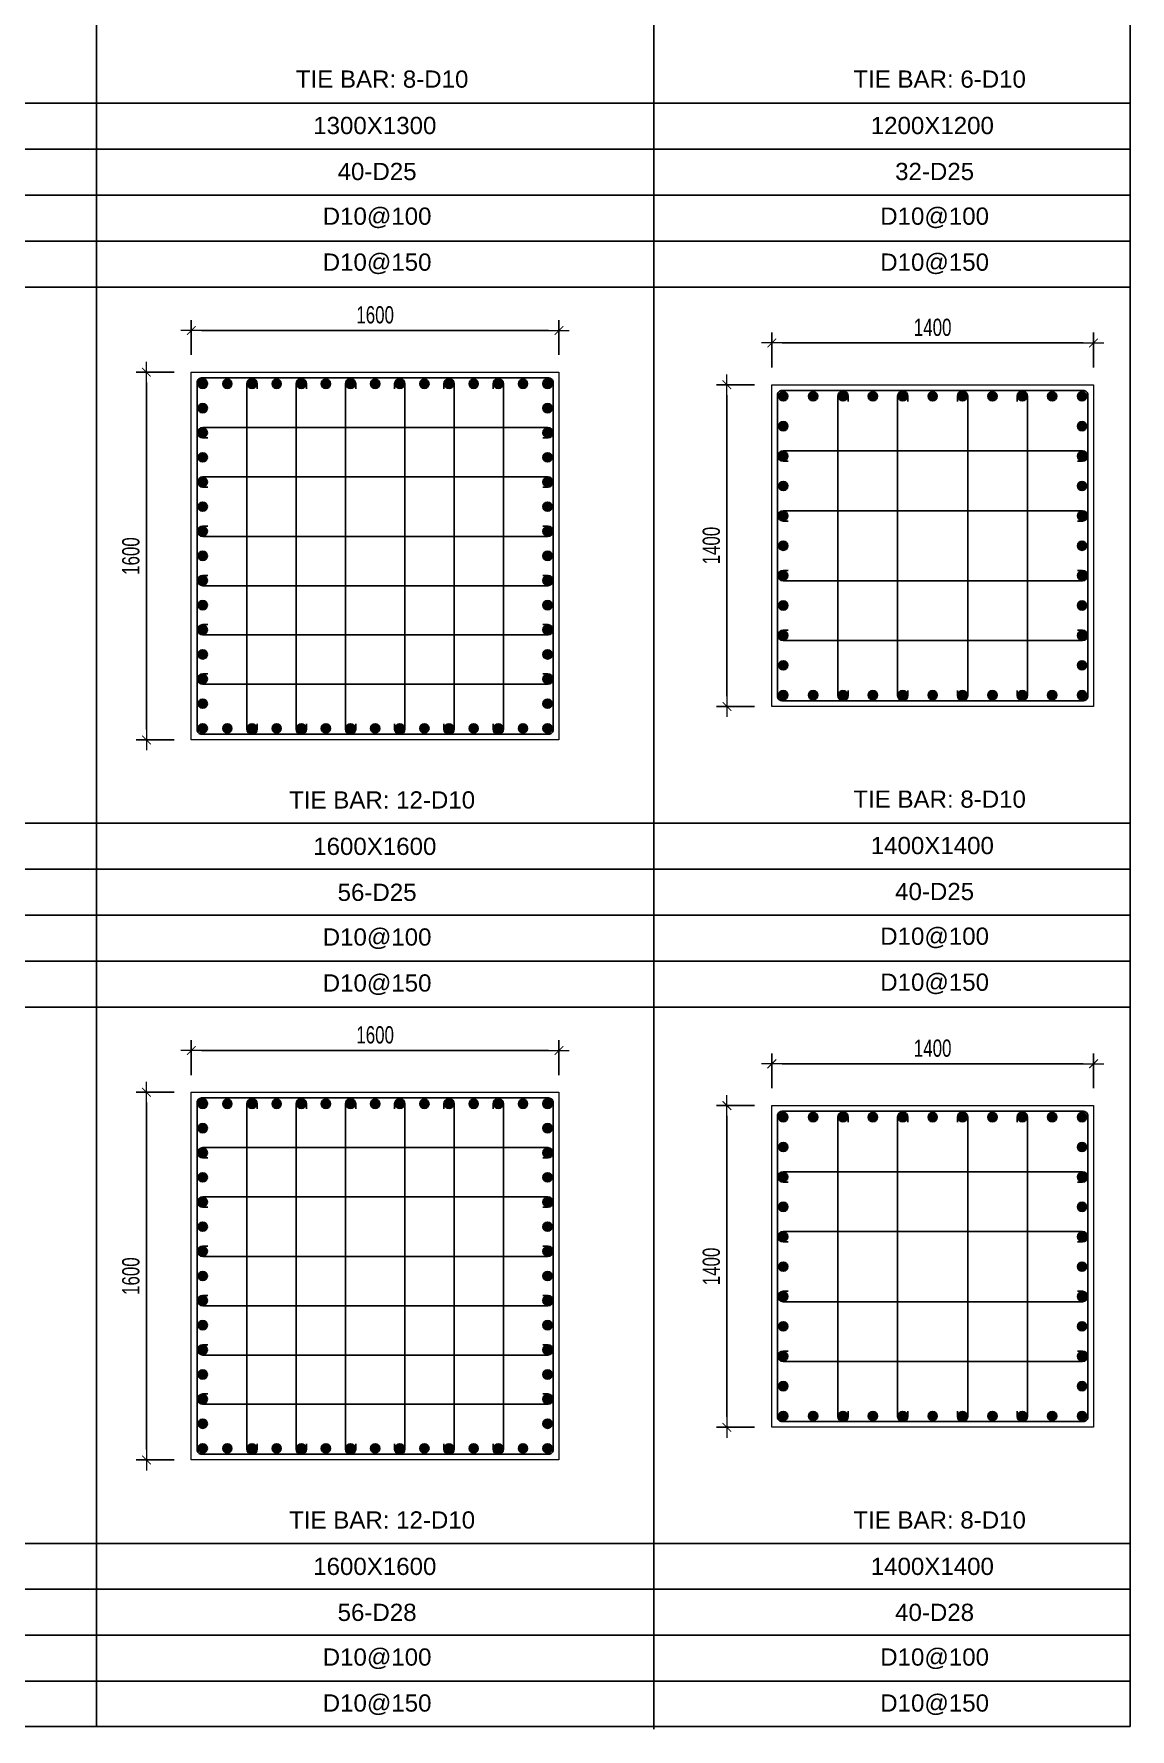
# Model space of a CAD drawing. Header units: millimetres. Extents: x 61878 to 380960, y -19809 to 191918.
# Drawn here: x 347031 to 351801, y 86293 to 93668 of the extents above; entities that cross this region are included whole.
import ezdxf
from ezdxf.enums import TextEntityAlignment as Align

# ---------------------------------------------------------------- set-up
doc = ezdxf.new("R2010")
doc.units = ezdxf.units.MM
doc.linetypes.add('CENTER2', pattern=[1.125, 0.75, -0.125, 0.125, -0.125])
doc.layers.get('Defpoints').update_dxf_attribs({"color": 151, "lineweight": 9})
for name, color, linetype in [('2', 2, 'Continuous'), ('CEN', 1, 'CENTER2'), ('STL', 3, 'Continuous'), ('TIT1', 3, 'Continuous')]:
    doc.layers.add(name, color=color, linetype=linetype)
doc.layers.add('NDC_S_CONTINUOUS', color=3, linetype='Continuous', lineweight=20)
doc.layers.add('NDC_S_DIM', color=1, linetype='Continuous', lineweight=15)
doc.styles.add('NDC_ARIAL', font='arial.ttf', dxfattribs={"width": 0.85})
doc.styles.add('NDC_DIM', font='', dxfattribs={"width": 0.75})
doc.styles.get('NDC_DIM').set_extended_font_data('Dotum')
doc.dimstyles.new('NDC_dim_30', dxfattribs={"dimscale": 30, "dimtxt": 2.5, "dimasz": 1.5, "dimexe": 1.5, "dimexo": 2.5, "dimgap": 1, "dimtad": 1, "dimdec": 0, "dimzin": 0, "dimdsep": 46, "dimtxsty": 'NDC_DIM', "dimblk": 'DIMMARK', "dimcen": 0.09, "dimdle": 1.2, "dimclrd": 1, "dimclre": 1, "dimclrt": 3, "dimadec": 0, "dimazin": 0, "dimtfac": 1, "dimtdec": 0, "dimtix": 1, "dimtofl": 0, "dimtmove": 0, "dimatfit": 3, "dimfxl": 8, "dimfxlon": 1, "dimtolj": 1, "dimtzin": 0, "dimarcsym": 0})

# ---------------------------------------------------------------- blocks, each defined once
blk = doc.blocks.new('DIMMARK')
at = {"layer": 'NDC_S_DIM', "color": 1}
blk.add_line((-1.5, 0), (1, 0), dxfattribs=at)
at = {"layer": 'NDC_S_DIM', "color": 2, "const_width": 0.1}
blk.add_lwpolyline([(-0.42, -0.42), (0.42, 0.42)], dxfattribs=at)
blk = doc.blocks.new('*D1208')
at = {"layer": 'Defpoints', "color": 0, "ltscale": 40, "transparency": 16777216}
for p in [(349316.1, 89245.3), (347716.1, 89063.7), (349316.1, 89063.7)]:
    blk.add_point(p, dxfattribs=at)
at = {"layer": 'NDC_S_DIM', "color": 1, "lineweight": -2, "ltscale": 40, "transparency": 16777216}
for p, q in [((347716.1, 89138.7), (347716.1, 89290.3)), ((347761.1, 89245.3), (349271.1, 89245.3)), ((349316.1, 89138.7), (349316.1, 89290.3))]:
    blk.add_line(p, q, dxfattribs=at)
at = {"layer": 'NDC_S_DIM', "color": 1, "lineweight": -2, "ltscale": 40, "transparency": 16777216, "xscale": 45, "yscale": 45, "zscale": 45, "rotation": 180}
blk.add_blockref('DIMMARK', (347716.1, 89245.3), dxfattribs=at)
at = {"layer": 'NDC_S_DIM', "color": 1, "lineweight": -2, "ltscale": 40, "transparency": 16777216, "xscale": 45, "yscale": 45, "zscale": 45}
blk.add_blockref('DIMMARK', (349316.1, 89245.3), dxfattribs=at)
at = {"layer": 'NDC_S_DIM', "color": 3, "ltscale": 40, "transparency": 16777216, "insert": (348516.1, 89312.9), "char_height": 75, "attachment_point": 5, "style": 'NDC_DIM'}
blk.add_mtext('\\A1;1600', dxfattribs=at)
blk = doc.blocks.new('8')
at = {"layer": '2'}
blk.add_hatch(color=256, dxfattribs=at).paths.add_polyline_path([(20, 0, 0.386127), (1.9, 19.9), (-1.9, 19.9, 0.386127), (-20, 0, 1)])
blk.add_circle((0, 0), 20, dxfattribs=at)
blk = doc.blocks.new('5')
at = {"layer": 'CEN', "rotation": 180}
blk.add_blockref('8', (0, 0), dxfattribs=at)
blk = doc.blocks.new('*U1193')
at = {"layer": 'STL', "xscale": -1, "rotation": 270}
blk.add_blockref('5', (0, 0), dxfattribs=at)
blk = doc.blocks.new('*U1194')
at = {"layer": 'NDC_S_DIM', "color": 0, "linetype": 'ByBlock', "lineweight": -2, "transparency": 16777216}
for p in [(308769.8, 80184.3), (308877, 80184.3), (308984.2, 80184.3), (309091.4, 80184.3), (309198.6, 80184.3), (309305.7, 80184.3), (309412.9, 80184.3), (309520.1, 80184.3), (309627.3, 80184.3), (309734.4, 80184.3), (309841.6, 80184.3), (309948.8, 80184.3), (310056, 80184.3), (310163.1, 80184.3), (310270.3, 80184.3)]:
    blk.add_blockref('*U1193', p, dxfattribs=at)
blk = doc.blocks.new('*U1195')
at = {"layer": 'STL', "xscale": -1, "rotation": 270}
blk.add_blockref('5', (0, 0), dxfattribs=at)
blk = doc.blocks.new('*U1196')
at = {"layer": 'NDC_S_DIM', "color": 0, "linetype": 'ByBlock', "lineweight": -2, "transparency": 16777216}
for p in [(308769.8, 80184.3), (308877, 80184.3), (308984.2, 80184.3), (309091.4, 80184.3), (309198.6, 80184.3), (309305.7, 80184.3), (309412.9, 80184.3), (309520.1, 80184.3), (309627.3, 80184.3), (309734.4, 80184.3), (309841.6, 80184.3), (309948.8, 80184.3), (310056, 80184.3), (310163.1, 80184.3), (310270.3, 80184.3)]:
    blk.add_blockref('*U1195', p, dxfattribs=at)
blk = doc.blocks.new('*U1197')
at = {"layer": 'STL', "xscale": -1, "rotation": 270}
blk.add_blockref('5', (0, 0), dxfattribs=at)
blk = doc.blocks.new('*U1198')
at = {"layer": 'NDC_S_DIM', "color": 0, "linetype": 'ByBlock', "lineweight": -2, "transparency": 16777216}
for p in [(308769.8, 80184.3), (308877, 80184.3), (308984.2, 80184.3), (309091.4, 80184.3), (309198.6, 80184.3), (309305.7, 80184.3), (309412.9, 80184.3), (309520.1, 80184.3), (309627.3, 80184.3), (309734.4, 80184.3), (309841.6, 80184.3), (309948.8, 80184.3), (310056, 80184.3), (310163.1, 80184.3), (310270.3, 80184.3)]:
    blk.add_blockref('*U1197', p, dxfattribs=at)
blk = doc.blocks.new('*U1199')
at = {"layer": 'STL', "xscale": -1, "rotation": 270}
blk.add_blockref('5', (0, 0), dxfattribs=at)
blk = doc.blocks.new('*U1200')
at = {"layer": 'NDC_S_DIM', "color": 0, "linetype": 'ByBlock', "lineweight": -2, "transparency": 16777216}
for p in [(308769.8, 80184.3), (308877, 80184.3), (308984.2, 80184.3), (309091.4, 80184.3), (309198.6, 80184.3), (309305.7, 80184.3), (309412.9, 80184.3), (309520.1, 80184.3), (309627.3, 80184.3), (309734.4, 80184.3), (309841.6, 80184.3), (309948.8, 80184.3), (310056, 80184.3), (310163.1, 80184.3), (310270.3, 80184.3)]:
    blk.add_blockref('*U1199', p, dxfattribs=at)
blk = doc.blocks.new('*D1205')
at = {"layer": 'Defpoints', "color": 0, "ltscale": 40, "transparency": 16777216}
for p in [(349316.1, 92378), (347716.1, 92196.4), (349316.1, 92196.4)]:
    blk.add_point(p, dxfattribs=at)
at = {"layer": 'NDC_S_DIM', "color": 1, "lineweight": -2, "ltscale": 40, "transparency": 16777216}
for p, q in [((347716.1, 92271.4), (347716.1, 92423)), ((349316.1, 92271.4), (349316.1, 92423)), ((347761.1, 92378), (349271.1, 92378))]:
    blk.add_line(p, q, dxfattribs=at)
at = {"layer": 'NDC_S_DIM', "color": 1, "lineweight": -2, "ltscale": 40, "transparency": 16777216, "xscale": 45, "yscale": 45, "zscale": 45, "rotation": 180}
blk.add_blockref('DIMMARK', (347716.1, 92378), dxfattribs=at)
at = {"layer": 'NDC_S_DIM', "color": 1, "lineweight": -2, "ltscale": 40, "transparency": 16777216, "xscale": 45, "yscale": 45, "zscale": 45}
blk.add_blockref('DIMMARK', (349316.1, 92378), dxfattribs=at)
at = {"layer": 'NDC_S_DIM', "color": 3, "ltscale": 40, "transparency": 16777216, "insert": (348516.1, 92445.6), "char_height": 75, "attachment_point": 5, "style": 'NDC_DIM'}
blk.add_mtext('\\A1;1600', dxfattribs=at)
blk = doc.blocks.new('*U1188')
at = {"layer": 'STL', "xscale": -1, "rotation": 270}
blk.add_blockref('5', (0, 0), dxfattribs=at)
blk = doc.blocks.new('*U1189')
at = {"layer": 'NDC_S_DIM', "color": 0, "linetype": 'ByBlock', "lineweight": -2, "transparency": 16777216}
for p in [(308769.8, 80184.3), (308877, 80184.3), (308984.2, 80184.3), (309091.4, 80184.3), (309198.6, 80184.3), (309305.7, 80184.3), (309412.9, 80184.3), (309520.1, 80184.3), (309627.3, 80184.3), (309734.4, 80184.3), (309841.6, 80184.3), (309948.8, 80184.3), (310056, 80184.3), (310163.1, 80184.3), (310270.3, 80184.3)]:
    blk.add_blockref('*U1188', p, dxfattribs=at)
blk = doc.blocks.new('*U1190')
at = {"layer": 'STL', "xscale": -1, "rotation": 270}
blk.add_blockref('5', (0, 0), dxfattribs=at)
blk = doc.blocks.new('*U1191')
at = {"layer": 'NDC_S_DIM', "color": 0, "linetype": 'ByBlock', "lineweight": -2, "transparency": 16777216}
for p in [(308769.8, 80184.3), (308877, 80184.3), (308984.2, 80184.3), (309091.4, 80184.3), (309198.6, 80184.3), (309305.7, 80184.3), (309412.9, 80184.3), (309520.1, 80184.3), (309627.3, 80184.3), (309734.4, 80184.3), (309841.6, 80184.3), (309948.8, 80184.3), (310056, 80184.3), (310163.1, 80184.3), (310270.3, 80184.3)]:
    blk.add_blockref('*U1190', p, dxfattribs=at)
blk = doc.blocks.new('*U1184')
at = {"layer": 'STL', "xscale": -1, "rotation": 270}
blk.add_blockref('5', (0, 0), dxfattribs=at)
blk = doc.blocks.new('*U1185')
at = {"layer": 'NDC_S_DIM', "color": 0, "linetype": 'ByBlock', "lineweight": -2, "transparency": 16777216}
for p in [(308769.8, 80184.3), (308877, 80184.3), (308984.2, 80184.3), (309091.4, 80184.3), (309198.6, 80184.3), (309305.7, 80184.3), (309412.9, 80184.3), (309520.1, 80184.3), (309627.3, 80184.3), (309734.4, 80184.3), (309841.6, 80184.3), (309948.8, 80184.3), (310056, 80184.3), (310163.1, 80184.3), (310270.3, 80184.3)]:
    blk.add_blockref('*U1184', p, dxfattribs=at)
blk = doc.blocks.new('*U1186')
at = {"layer": 'STL', "xscale": -1, "rotation": 270}
blk.add_blockref('5', (0, 0), dxfattribs=at)
blk = doc.blocks.new('*U1187')
at = {"layer": 'NDC_S_DIM', "color": 0, "linetype": 'ByBlock', "lineweight": -2, "transparency": 16777216}
for p in [(308769.8, 80184.3), (308877, 80184.3), (308984.2, 80184.3), (309091.4, 80184.3), (309198.6, 80184.3), (309305.7, 80184.3), (309412.9, 80184.3), (309520.1, 80184.3), (309627.3, 80184.3), (309734.4, 80184.3), (309841.6, 80184.3), (309948.8, 80184.3), (310056, 80184.3), (310163.1, 80184.3), (310270.3, 80184.3)]:
    blk.add_blockref('*U1186', p, dxfattribs=at)
blk = doc.blocks.new('*D1210')
at = {"layer": 'Defpoints', "color": 0, "ltscale": 40, "transparency": 16777216}
for p in [(347716.1, 92196.4), (347520.8, 90596.4), (347716.1, 90596.4)]:
    blk.add_point(p, dxfattribs=at)
at = {"layer": 'NDC_S_DIM', "color": 1, "lineweight": -2, "ltscale": 40, "transparency": 16777216}
for p, q in [((347641.1, 92196.4), (347475.8, 92196.4)), ((347520.8, 92151.4), (347520.8, 90641.4)), ((347641.1, 90596.4), (347475.8, 90596.4))]:
    blk.add_line(p, q, dxfattribs=at)
at = {"layer": 'NDC_S_DIM', "color": 1, "lineweight": -2, "ltscale": 40, "transparency": 16777216, "xscale": 45, "yscale": 45, "zscale": 45}
for p, rotation in [((347520.8, 92196.4), 90), ((347520.8, 90596.4), 270)]:
    blk.add_blockref('DIMMARK', p, dxfattribs=dict(at, rotation=rotation))
at = {"layer": 'NDC_S_DIM', "color": 3, "ltscale": 40, "transparency": 16777216, "insert": (347453.2, 91396.4), "char_height": 75, "attachment_point": 5, "rotation": 90, "style": 'NDC_DIM'}
blk.add_mtext('\\A1;1600', dxfattribs=at)
blk = doc.blocks.new('*D1212')
at = {"layer": 'Defpoints', "color": 0, "ltscale": 40, "transparency": 16777216}
for p in [(347716.1, 89063.7), (347520.8, 87463.7), (347716.1, 87463.7)]:
    blk.add_point(p, dxfattribs=at)
at = {"layer": 'NDC_S_DIM', "color": 1, "lineweight": -2, "ltscale": 40, "transparency": 16777216}
for p, q in [((347641.1, 89063.7), (347475.8, 89063.7)), ((347520.8, 89018.7), (347520.8, 87508.7)), ((347641.1, 87463.7), (347475.8, 87463.7))]:
    blk.add_line(p, q, dxfattribs=at)
at = {"layer": 'NDC_S_DIM', "color": 1, "lineweight": -2, "ltscale": 40, "transparency": 16777216, "xscale": 45, "yscale": 45, "zscale": 45}
for p, rotation in [((347520.8, 89063.7), 90), ((347520.8, 87463.7), 270)]:
    blk.add_blockref('DIMMARK', p, dxfattribs=dict(at, rotation=rotation))
at = {"layer": 'NDC_S_DIM', "color": 3, "ltscale": 40, "transparency": 16777216, "insert": (347453.2, 88263.7), "char_height": 75, "attachment_point": 5, "rotation": 90, "style": 'NDC_DIM'}
blk.add_mtext('\\A1;1600', dxfattribs=at)
blk = doc.blocks.new('*D1243')
at = {"layer": 'Defpoints', "color": 0, "ltscale": 40, "transparency": 16777216}
for p in [(351642.2, 89187.4), (350242.2, 89005.8), (351642.2, 89005.8)]:
    blk.add_point(p, dxfattribs=at)
at = {"layer": 'NDC_S_DIM', "color": 1, "lineweight": -2, "ltscale": 40, "transparency": 16777216}
for p, q in [((350242.2, 89080.8), (350242.2, 89232.4)), ((350287.2, 89187.4), (351597.2, 89187.4)), ((351642.2, 89080.8), (351642.2, 89232.4))]:
    blk.add_line(p, q, dxfattribs=at)
at = {"layer": 'NDC_S_DIM', "color": 1, "lineweight": -2, "ltscale": 40, "transparency": 16777216, "xscale": 45, "yscale": 45, "zscale": 45, "rotation": 180}
blk.add_blockref('DIMMARK', (350242.2, 89187.4), dxfattribs=at)
at = {"layer": 'NDC_S_DIM', "color": 1, "lineweight": -2, "ltscale": 40, "transparency": 16777216, "xscale": 45, "yscale": 45, "zscale": 45}
blk.add_blockref('DIMMARK', (351642.2, 89187.4), dxfattribs=at)
at = {"layer": 'NDC_S_DIM', "color": 3, "ltscale": 40, "transparency": 16777216, "insert": (350942.2, 89255), "char_height": 75, "attachment_point": 5, "style": 'NDC_DIM'}
blk.add_mtext('\\A1;1400', dxfattribs=at)
blk = doc.blocks.new('*D1244')
at = {"layer": 'Defpoints', "color": 0, "ltscale": 40, "transparency": 16777216}
for p in [(350242.2, 89005.8), (350046.9, 87605.8), (350242.2, 87605.8)]:
    blk.add_point(p, dxfattribs=at)
at = {"layer": 'NDC_S_DIM', "color": 1, "lineweight": -2, "ltscale": 40, "transparency": 16777216}
for p, q in [((350167.2, 89005.8), (350001.9, 89005.8)), ((350046.9, 88960.8), (350046.9, 87650.8)), ((350167.2, 87605.8), (350001.9, 87605.8))]:
    blk.add_line(p, q, dxfattribs=at)
at = {"layer": 'NDC_S_DIM', "color": 1, "lineweight": -2, "ltscale": 40, "transparency": 16777216, "xscale": 45, "yscale": 45, "zscale": 45}
for p, rotation in [((350046.9, 89005.8), 90), ((350046.9, 87605.8), 270)]:
    blk.add_blockref('DIMMARK', p, dxfattribs=dict(at, rotation=rotation))
at = {"layer": 'NDC_S_DIM', "color": 3, "ltscale": 40, "transparency": 16777216, "insert": (349979.3, 88305.8), "char_height": 75, "attachment_point": 5, "rotation": 90, "style": 'NDC_DIM'}
blk.add_mtext('\\A1;1400', dxfattribs=at)
blk = doc.blocks.new('*U1235')
at = {"layer": 'STL', "xscale": -1, "rotation": 270}
blk.add_blockref('5', (0, 0), dxfattribs=at)
blk = doc.blocks.new('*U1236')
at = {"layer": 'NDC_S_DIM', "color": 0, "linetype": 'ByBlock', "lineweight": -2, "transparency": 16777216}
for p in [(306343.8, 79984.3), (306473.8, 79984.3), (306603.8, 79984.3), (306733.9, 79984.3), (306863.9, 79984.3), (306994, 79984.3), (307124, 79984.3), (307254.1, 79984.3), (307384.1, 79984.3), (307514.2, 79984.3), (307644.2, 79984.3)]:
    blk.add_blockref('*U1235', p, dxfattribs=at)
blk = doc.blocks.new('*U1237')
at = {"layer": 'STL', "xscale": -1, "rotation": 270}
blk.add_blockref('5', (0, 0), dxfattribs=at)
blk = doc.blocks.new('*U1238')
at = {"layer": 'NDC_S_DIM', "color": 0, "linetype": 'ByBlock', "lineweight": -2, "transparency": 16777216}
for p in [(306343.8, 79984.3), (306473.8, 79984.3), (306603.8, 79984.3), (306733.9, 79984.3), (306863.9, 79984.3), (306994, 79984.3), (307124, 79984.3), (307254.1, 79984.3), (307384.1, 79984.3), (307514.2, 79984.3), (307644.2, 79984.3)]:
    blk.add_blockref('*U1237', p, dxfattribs=at)
blk = doc.blocks.new('*U1239')
at = {"layer": 'STL', "xscale": -1, "rotation": 270}
blk.add_blockref('5', (0, 0), dxfattribs=at)
blk = doc.blocks.new('*U1240')
at = {"layer": 'NDC_S_DIM', "color": 0, "linetype": 'ByBlock', "lineweight": -2, "transparency": 16777216}
for p in [(306343.8, 79984.3), (306473.8, 79984.3), (306603.8, 79984.3), (306733.9, 79984.3), (306863.9, 79984.3), (306994, 79984.3), (307124, 79984.3), (307254.1, 79984.3), (307384.1, 79984.3), (307514.2, 79984.3), (307644.2, 79984.3)]:
    blk.add_blockref('*U1239', p, dxfattribs=at)
blk = doc.blocks.new('*U1241')
at = {"layer": 'STL', "xscale": -1, "rotation": 270}
blk.add_blockref('5', (0, 0), dxfattribs=at)
blk = doc.blocks.new('*U1242')
at = {"layer": 'NDC_S_DIM', "color": 0, "linetype": 'ByBlock', "lineweight": -2, "transparency": 16777216}
for p in [(306343.8, 79984.3), (306473.8, 79984.3), (306603.8, 79984.3), (306733.9, 79984.3), (306863.9, 79984.3), (306994, 79984.3), (307124, 79984.3), (307254.1, 79984.3), (307384.1, 79984.3), (307514.2, 79984.3), (307644.2, 79984.3)]:
    blk.add_blockref('*U1241', p, dxfattribs=at)
blk = doc.blocks.new('*D1253')
at = {"layer": 'Defpoints', "color": 0, "ltscale": 40, "transparency": 16777216}
for p in [(351642.2, 92323.6), (350242.2, 92142), (351642.2, 92142)]:
    blk.add_point(p, dxfattribs=at)
at = {"layer": 'NDC_S_DIM', "color": 1, "lineweight": -2, "ltscale": 40, "transparency": 16777216}
for p, q in [((350242.2, 92217), (350242.2, 92368.6)), ((351642.2, 92217), (351642.2, 92368.6)), ((350287.2, 92323.6), (351597.2, 92323.6))]:
    blk.add_line(p, q, dxfattribs=at)
at = {"layer": 'NDC_S_DIM', "color": 1, "lineweight": -2, "ltscale": 40, "transparency": 16777216, "xscale": 45, "yscale": 45, "zscale": 45, "rotation": 180}
blk.add_blockref('DIMMARK', (350242.2, 92323.6), dxfattribs=at)
at = {"layer": 'NDC_S_DIM', "color": 1, "lineweight": -2, "ltscale": 40, "transparency": 16777216, "xscale": 45, "yscale": 45, "zscale": 45}
blk.add_blockref('DIMMARK', (351642.2, 92323.6), dxfattribs=at)
at = {"layer": 'NDC_S_DIM', "color": 3, "ltscale": 40, "transparency": 16777216, "insert": (350942.2, 92391.2), "char_height": 75, "attachment_point": 5, "style": 'NDC_DIM'}
blk.add_mtext('\\A1;1400', dxfattribs=at)
blk = doc.blocks.new('*D1254')
at = {"layer": 'Defpoints', "color": 0, "ltscale": 40, "transparency": 16777216}
for p in [(350242.2, 92142), (350046.9, 90742), (350242.2, 90742)]:
    blk.add_point(p, dxfattribs=at)
at = {"layer": 'NDC_S_DIM', "color": 1, "lineweight": -2, "ltscale": 40, "transparency": 16777216}
for p, q in [((350167.2, 92142), (350001.9, 92142)), ((350046.9, 92097), (350046.9, 90787)), ((350167.2, 90742), (350001.9, 90742))]:
    blk.add_line(p, q, dxfattribs=at)
at = {"layer": 'NDC_S_DIM', "color": 1, "lineweight": -2, "ltscale": 40, "transparency": 16777216, "xscale": 45, "yscale": 45, "zscale": 45}
for p, rotation in [((350046.9, 92142), 90), ((350046.9, 90742), 270)]:
    blk.add_blockref('DIMMARK', p, dxfattribs=dict(at, rotation=rotation))
at = {"layer": 'NDC_S_DIM', "color": 3, "ltscale": 40, "transparency": 16777216, "insert": (349979.3, 91442), "char_height": 75, "attachment_point": 5, "rotation": 90, "style": 'NDC_DIM'}
blk.add_mtext('\\A1;1400', dxfattribs=at)
blk = doc.blocks.new('*U1247')
at = {"layer": 'STL', "xscale": -1, "rotation": 270}
blk.add_blockref('5', (0, 0), dxfattribs=at)
blk = doc.blocks.new('*U1248')
at = {"layer": 'NDC_S_DIM', "color": 0, "linetype": 'ByBlock', "lineweight": -2, "transparency": 16777216}
for p in [(306343.8, 79984.3), (306473.8, 79984.3), (306603.8, 79984.3), (306733.9, 79984.3), (306863.9, 79984.3), (306994, 79984.3), (307124, 79984.3), (307254.1, 79984.3), (307384.1, 79984.3), (307514.2, 79984.3), (307644.2, 79984.3)]:
    blk.add_blockref('*U1247', p, dxfattribs=at)
blk = doc.blocks.new('*U1249')
at = {"layer": 'STL', "xscale": -1, "rotation": 270}
blk.add_blockref('5', (0, 0), dxfattribs=at)
blk = doc.blocks.new('*U1250')
at = {"layer": 'NDC_S_DIM', "color": 0, "linetype": 'ByBlock', "lineweight": -2, "transparency": 16777216}
for p in [(306343.8, 79984.3), (306473.8, 79984.3), (306603.8, 79984.3), (306733.9, 79984.3), (306863.9, 79984.3), (306994, 79984.3), (307124, 79984.3), (307254.1, 79984.3), (307384.1, 79984.3), (307514.2, 79984.3), (307644.2, 79984.3)]:
    blk.add_blockref('*U1249', p, dxfattribs=at)
blk = doc.blocks.new('*U1251')
at = {"layer": 'STL', "xscale": -1, "rotation": 270}
blk.add_blockref('5', (0, 0), dxfattribs=at)
blk = doc.blocks.new('*U1252')
at = {"layer": 'NDC_S_DIM', "color": 0, "linetype": 'ByBlock', "lineweight": -2, "transparency": 16777216}
for p in [(306343.8, 79984.3), (306473.8, 79984.3), (306603.8, 79984.3), (306733.9, 79984.3), (306863.9, 79984.3), (306994, 79984.3), (307124, 79984.3), (307254.1, 79984.3), (307384.1, 79984.3), (307514.2, 79984.3), (307644.2, 79984.3)]:
    blk.add_blockref('*U1251', p, dxfattribs=at)
blk = doc.blocks.new('*U1245')
at = {"layer": 'STL', "xscale": -1, "rotation": 270}
blk.add_blockref('5', (0, 0), dxfattribs=at)
blk = doc.blocks.new('*U1246')
at = {"layer": 'NDC_S_DIM', "color": 0, "linetype": 'ByBlock', "lineweight": -2, "transparency": 16777216}
for p in [(306343.8, 79984.3), (306473.8, 79984.3), (306603.8, 79984.3), (306733.9, 79984.3), (306863.9, 79984.3), (306994, 79984.3), (307124, 79984.3), (307254.1, 79984.3), (307384.1, 79984.3), (307514.2, 79984.3), (307644.2, 79984.3)]:
    blk.add_blockref('*U1245', p, dxfattribs=at)

msp = doc.modelspace()

# ---------------------------------------------------------------- linework, layer by layer
at = {"layer": '2', "lineweight": -2, "ltscale": 1000}
for points in [[(349291.1, 92151.4), (349291.1, 90641.4, -0.414214), (349271.1, 90621.4), (347761.1, 90621.4, -0.414214), (347741.1, 90641.4), (347741.1, 92151.4, -0.414214), (347761.1, 92171.4), (349271.1, 92171.4, -0.414214)], [(351617.2, 92097), (351617.2, 90787, -0.414214), (351597.2, 90767), (350287.2, 90767, -0.414214), (350267.2, 90787), (350267.2, 92097, -0.414214), (350287.2, 92117), (351597.2, 92117, -0.414214)], [(349291.1, 89018.7), (349291.1, 87508.7, -0.414214), (349271.1, 87488.7), (347761.1, 87488.7, -0.414214), (347741.1, 87508.7), (347741.1, 89018.7, -0.414214), (347761.1, 89038.7), (349271.1, 89038.7, -0.414214)], [(351617.2, 88960.8), (351617.2, 87650.8, -0.414214), (351597.2, 87630.8), (350287.2, 87630.8, -0.414214), (350267.2, 87650.8), (350267.2, 88960.8, -0.414214), (350287.2, 88980.8), (351597.2, 88980.8, -0.414214)]]:
    msp.add_lwpolyline(points, format="xyb", close=True, dxfattribs=at)
at = {"layer": '2'}
for points in [[(348002.8, 90666.1), (348002.8, 90643.9, -1), (347957.7, 90643.9), (347957.7, 92145.9, -1), (348002.8, 92145.9), (348002.8, 92123.8)], [(348217.1, 90666.1), (348217.1, 90643.9, -1), (348172.1, 90643.9), (348172.1, 92145.9, -1), (348217.1, 92145.9), (348217.1, 92123.8)], [(348431.5, 90666.1), (348431.5, 90643.9, -1), (348386.5, 90643.9), (348386.5, 92145.9, -1), (348431.5, 92145.9), (348431.5, 92123.8)], [(348600.8, 90666.1), (348600.8, 90643.9, 1), (348645.8, 90643.9), (348645.8, 92145.9, 1), (348600.8, 92145.9), (348600.8, 92123.8)], [(348815.2, 90666.1), (348815.2, 90643.9, 1), (348860.2, 90643.9), (348860.2, 92145.9, 1), (348815.2, 92145.9), (348815.2, 92123.8)], [(349029.5, 90666.1), (349029.5, 90643.9, 1), (349074.5, 90643.9), (349074.5, 92145.9, 1), (349029.5, 92145.9), (349029.5, 92123.8)], [(350574.6, 90811.7), (350574.6, 90789.5, -1), (350529.6, 90789.5), (350529.6, 92091.5, -1), (350574.6, 92091.5), (350574.6, 92069.4)], [(350834.7, 90811.7), (350834.7, 90789.5, -1), (350789.7, 90789.5), (350789.7, 92091.5, -1), (350834.7, 92091.5), (350834.7, 92069.4)], [(351049.8, 90811.7), (351049.8, 90789.5, 1), (351094.8, 90789.5), (351094.8, 92091.5, 1), (351049.8, 92091.5), (351049.8, 92069.4)], [(351309.9, 90811.7), (351309.9, 90789.5, 1), (351354.9, 90789.5), (351354.9, 92091.5, 1), (351309.9, 92091.5), (351309.9, 92069.4)], [(347788, 91910.5), (347765.9, 91910.5, -1), (347765.9, 91955.5), (349268, 91955.5, -1), (349268, 91910.5), (349245.8, 91910.5)], [(350314.1, 91808.9), (350292, 91808.9, -1), (350292, 91853.9), (351594, 91853.9, -1), (351594, 91808.9), (351571.9, 91808.9)], [(347788, 91696.2), (347765.9, 91696.2, -1), (347765.9, 91741.2), (349268, 91741.2, -1), (349268, 91696.2), (349245.8, 91696.2)], [(350314.1, 91548.8), (350292, 91548.8, -1), (350292, 91593.9), (351594, 91593.9, -1), (351594, 91548.8), (351571.9, 91548.8)], [(347788, 91526.8), (347765.9, 91526.8, 1), (347765.9, 91481.8), (349268, 91481.8, 1), (349268, 91526.8), (349245.8, 91526.8)], [(347788, 91312.5), (347765.9, 91312.5, 1), (347765.9, 91267.5), (349268, 91267.5, 1), (349268, 91312.5), (349245.8, 91312.5)], [(350314.1, 91333.8), (350292, 91333.8, 1), (350292, 91288.7), (351594, 91288.7, 1), (351594, 91333.8), (351571.9, 91333.8)], [(347788, 91098.1), (347765.9, 91098.1, 1), (347765.9, 91053.1), (349268, 91053.1, 1), (349268, 91098.1), (349245.8, 91098.1)], [(350314.1, 91073.7), (350292, 91073.7, 1), (350292, 91028.6), (351594, 91028.6, 1), (351594, 91073.7), (351571.9, 91073.7)], [(347788, 90883.8), (347765.9, 90883.8, 1), (347765.9, 90838.8), (349268, 90838.8, 1), (349268, 90883.8), (349245.8, 90883.8)], [(348002.8, 87533.4), (348002.8, 87511.2, -1), (347957.7, 87511.2), (347957.7, 89013.2, -1), (348002.8, 89013.2), (348002.8, 88991.1)], [(348217.1, 87533.4), (348217.1, 87511.2, -1), (348172.1, 87511.2), (348172.1, 89013.2, -1), (348217.1, 89013.2), (348217.1, 88991.1)], [(348431.5, 87533.4), (348431.5, 87511.2, -1), (348386.5, 87511.2), (348386.5, 89013.2, -1), (348431.5, 89013.2), (348431.5, 88991.1)], [(348600.8, 87533.4), (348600.8, 87511.2, 1), (348645.8, 87511.2), (348645.8, 89013.2, 1), (348600.8, 89013.2), (348600.8, 88991.1)], [(348815.2, 87533.4), (348815.2, 87511.2, 1), (348860.2, 87511.2), (348860.2, 89013.2, 1), (348815.2, 89013.2), (348815.2, 88991.1)], [(349029.5, 87533.4), (349029.5, 87511.2, 1), (349074.5, 87511.2), (349074.5, 89013.2, 1), (349029.5, 89013.2), (349029.5, 88991.1)], [(350574.6, 87675.5), (350574.6, 87653.3, -1), (350529.6, 87653.3), (350529.6, 88955.3, -1), (350574.6, 88955.3), (350574.6, 88933.2)], [(350834.7, 87675.5), (350834.7, 87653.3, -1), (350789.7, 87653.3), (350789.7, 88955.3, -1), (350834.7, 88955.3), (350834.7, 88933.2)], [(351049.8, 87675.5), (351049.8, 87653.3, 1), (351094.8, 87653.3), (351094.8, 88955.3, 1), (351049.8, 88955.3), (351049.8, 88933.2)], [(351309.9, 87675.5), (351309.9, 87653.3, 1), (351354.9, 87653.3), (351354.9, 88955.3, 1), (351309.9, 88955.3), (351309.9, 88933.2)], [(347788, 88777.8), (347765.9, 88777.8, -1), (347765.9, 88822.8), (349268, 88822.8, -1), (349268, 88777.8), (349245.8, 88777.8)], [(350314.1, 88672.7), (350292, 88672.7, -1), (350292, 88717.7), (351594, 88717.7, -1), (351594, 88672.7), (351571.9, 88672.7)], [(347788, 88563.5), (347765.9, 88563.5, -1), (347765.9, 88608.5), (349268, 88608.5, -1), (349268, 88563.5), (349245.8, 88563.5)], [(350314.1, 88412.6), (350292, 88412.6, -1), (350292, 88457.6), (351594, 88457.6, -1), (351594, 88412.6), (351571.9, 88412.6)], [(347788, 88394.1), (347765.9, 88394.1, 1), (347765.9, 88349.1), (349268, 88349.1, 1), (349268, 88394.1), (349245.8, 88394.1)], [(347788, 88179.8), (347765.9, 88179.8, 1), (347765.9, 88134.8), (349268, 88134.8, 1), (349268, 88179.8), (349245.8, 88179.8)], [(350314.1, 88197.5), (350292, 88197.5, 1), (350292, 88152.5), (351594, 88152.5, 1), (351594, 88197.5), (351571.9, 88197.5)], [(347788, 87965.4), (347765.9, 87965.4, 1), (347765.9, 87920.4), (349268, 87920.4, 1), (349268, 87965.4), (349245.8, 87965.4)], [(350314.1, 87937.5), (350292, 87937.5, 1), (350292, 87892.4), (351594, 87892.4, 1), (351594, 87937.5), (351571.9, 87937.5)], [(347788, 87751.1), (347765.9, 87751.1, 1), (347765.9, 87706.1), (349268, 87706.1, 1), (349268, 87751.1), (349245.8, 87751.1)]]:
    msp.add_lwpolyline(points, format="xyb", dxfattribs=at)
at = {"layer": 'NDC_S_CONTINUOUS', "ltscale": 70}
for points in [[(349316.1, 92196.4), (349316.1, 90596.4), (347716.1, 90596.4), (347716.1, 92196.4), (349316.1, 92196.4)], [(351642.2, 92142), (351642.2, 90742), (350242.2, 90742), (350242.2, 92142), (351642.2, 92142)], [(349316.1, 89063.7), (349316.1, 87463.7), (347716.1, 87463.7), (347716.1, 89063.7), (349316.1, 89063.7)], [(351642.2, 89005.8), (351642.2, 87605.8), (350242.2, 87605.8), (350242.2, 89005.8), (351642.2, 89005.8)]]:
    msp.add_lwpolyline(points, dxfattribs=at)
at = {"layer": 'TIT1'}
for p, q in [((347303.1, 102204.5), (347303.1, 86304.5)), ((349729.2, 102204.5), (349729.2, 86292.9)), ((351801.4, 102204.5), (351801.4, 86304.5)), ((351801.4, 92566.4), (335686.9, 92566.4)), ((351801.4, 89433.7), (335686.9, 89433.7))]:
    msp.add_line(p, q, dxfattribs=at)
at = {"layer": 'TIT1', "color": 8}
for p, q in [((351801.4, 93366.4), (336314.8, 93366.4)), ((351801.4, 93166.4), (336314.8, 93166.4)), ((351801.4, 92966.4), (336314.8, 92966.4)), ((351801.4, 92766.4), (336744, 92766.4)), ((351801.4, 90233.7), (336314.8, 90233.7)), ((351801.4, 90033.7), (336314.8, 90033.7)), ((351801.4, 89833.7), (336314.8, 89833.7)), ((351801.4, 89633.7), (336744, 89633.7)), ((351801.4, 87101), (336314.8, 87101)), ((351801.4, 86901), (336314.8, 86901)), ((351801.4, 86701), (336314.8, 86701)), ((351801.4, 86501), (336744, 86501))]:
    msp.add_line(p, q, dxfattribs=at)
at = {"layer": 'TIT1', "ltscale": 40}
msp.add_line((335686.9, 86304.5), (351801.4, 86304.5), dxfattribs=at)

# ---------------------------------------------------------------- block references
at = {"layer": 'NDC_S_DIM', "xscale": -1}
for name, p, rotation in [('*U1185', (267581.6, -218122.9), 270), ('*U1187', (269082.1, -218122.9), 270), ('*U1191', (38996.1, 170831.2), 180), ('*U1198', (267581.6, -221255.6), 270), ('*U1200', (269082.1, -221255.6), 270), ('*U1196', (38996.1, 167698.5), 180)]:
    msp.add_blockref(name, p, dxfattribs=dict(at, rotation=rotation))
at = {"layer": 'NDC_S_DIM'}
for name, p in [('*U1189', (38996.1, 11961.7)), ('*U1248', (43948.2, 12107.3)), ('*U1250', (43948.2, 10806.8)), ('*U1194', (38996.1, 8829)), ('*U1236', (43948.2, 8971.1)), ('*U1238', (43948.2, 7670.6))]:
    msp.add_blockref(name, p, dxfattribs=at)
at = {"layer": 'NDC_S_DIM', "rotation": 90}
for name, p in [('*U1252', (430276.3, -215552.7)), ('*U1246', (431576.7, -215552.7)), ('*U1240', (430276.3, -218688.9)), ('*U1242', (431576.7, -218688.9))]:
    msp.add_blockref(name, p, dxfattribs=at)

# ---------------------------------------------------------------- texts
at = {"layer": 'TIT1', "style": 'NDC_ARIAL'}
for s, p in [('TIE BAR: 8-D10', (348546.4, 93471.7)), ('TIE BAR: 6-D10', (350972.5, 93471.7)), ('1300X1300', (348514.6, 93269.8)), ('1200X1200', (350940.7, 93269.8)), ('40-D25', (348524.6, 93069.8)), ('32-D25', (350950.7, 93069.8)), ('D10@100', (348524.6, 92869.8)), ('D10@100', (350950.7, 92869.8)), ('D10@150', (348524.6, 92669.8)), ('D10@150', (350950.7, 92669.8)), ('TIE BAR: 12-D10', (348546.4, 90335.5)), ('TIE BAR: 8-D10', (350972.5, 90339)), ('1600X1600', (348514.6, 90133.6)), ('1400X1400', (350940.7, 90137.1)), ('56-D25', (348524.6, 89933.6)), ('40-D25', (350950.7, 89937.1)), ('D10@100', (348524.6, 89733.6)), ('D10@100', (350950.7, 89737.1)), ('D10@150', (348524.6, 89533.6)), ('D10@150', (350950.7, 89537.1)), ('TIE BAR: 12-D10', (348546.4, 87202.8)), ('TIE BAR: 8-D10', (350972.5, 87202.8)), ('1600X1600', (348514.6, 87000.9)), ('1400X1400', (350940.7, 87000.9)), ('56-D28', (348524.6, 86800.9)), ('40-D28', (350950.7, 86800.9)), ('D10@100', (348524.6, 86600.9)), ('D10@100', (350950.7, 86600.9)), ('D10@150', (348524.6, 86400.9)), ('D10@150', (350950.7, 86400.9))]:
    msp.add_text(s, height=75, dxfattribs=at).set_placement(p, align=Align.MIDDLE)

# ---------------------------------------------------------------- dimensions: what is measured, and where the dimension line sits
at = {"layer": 'NDC_S_DIM', "ltscale": 40}
for base, p1, p2, picture, middle in [((349316.1, 92378), (347716.1, 92196.4), (349316.1, 92196.4), '*D1205', (348516.1, 92445.6)), ((351642.2, 92323.6), (350242.2, 92142), (351642.2, 92142), '*D1253', (350942.2, 92391.2)), ((349316.1, 89245.3), (347716.1, 89063.7), (349316.1, 89063.7), '*D1208', (348516.1, 89312.9)), ((351642.2, 89187.4), (350242.2, 89005.8), (351642.2, 89005.8), '*D1243', (350942.2, 89255))]:
    dim = msp.add_linear_dim(base=base, p1=p1, p2=p2, dimstyle='NDC_dim_30', dxfattribs=at)
    dim.commit()
    dim.dimension.update_dxf_attribs({"geometry": picture, "text_midpoint": middle})
for base, p1, p2, picture, middle in [((347520.8, 90596.4), (347716.1, 92196.4), (347716.1, 90596.4), '*D1210', (347453.2, 91396.4)), ((350046.9, 90742), (350242.2, 92142), (350242.2, 90742), '*D1254', (349979.3, 91442)), ((347520.8, 87463.7), (347716.1, 89063.7), (347716.1, 87463.7), '*D1212', (347453.2, 88263.7)), ((350046.9, 87605.8), (350242.2, 89005.8), (350242.2, 87605.8), '*D1244', (349979.3, 88305.8))]:
    dim = msp.add_linear_dim(base=base, p1=p1, p2=p2, angle=90, dimstyle='NDC_dim_30', dxfattribs=at)
    dim.commit()
    dim.dimension.update_dxf_attribs({"geometry": picture, "text_midpoint": middle})

doc.saveas('drawing.dxf')
